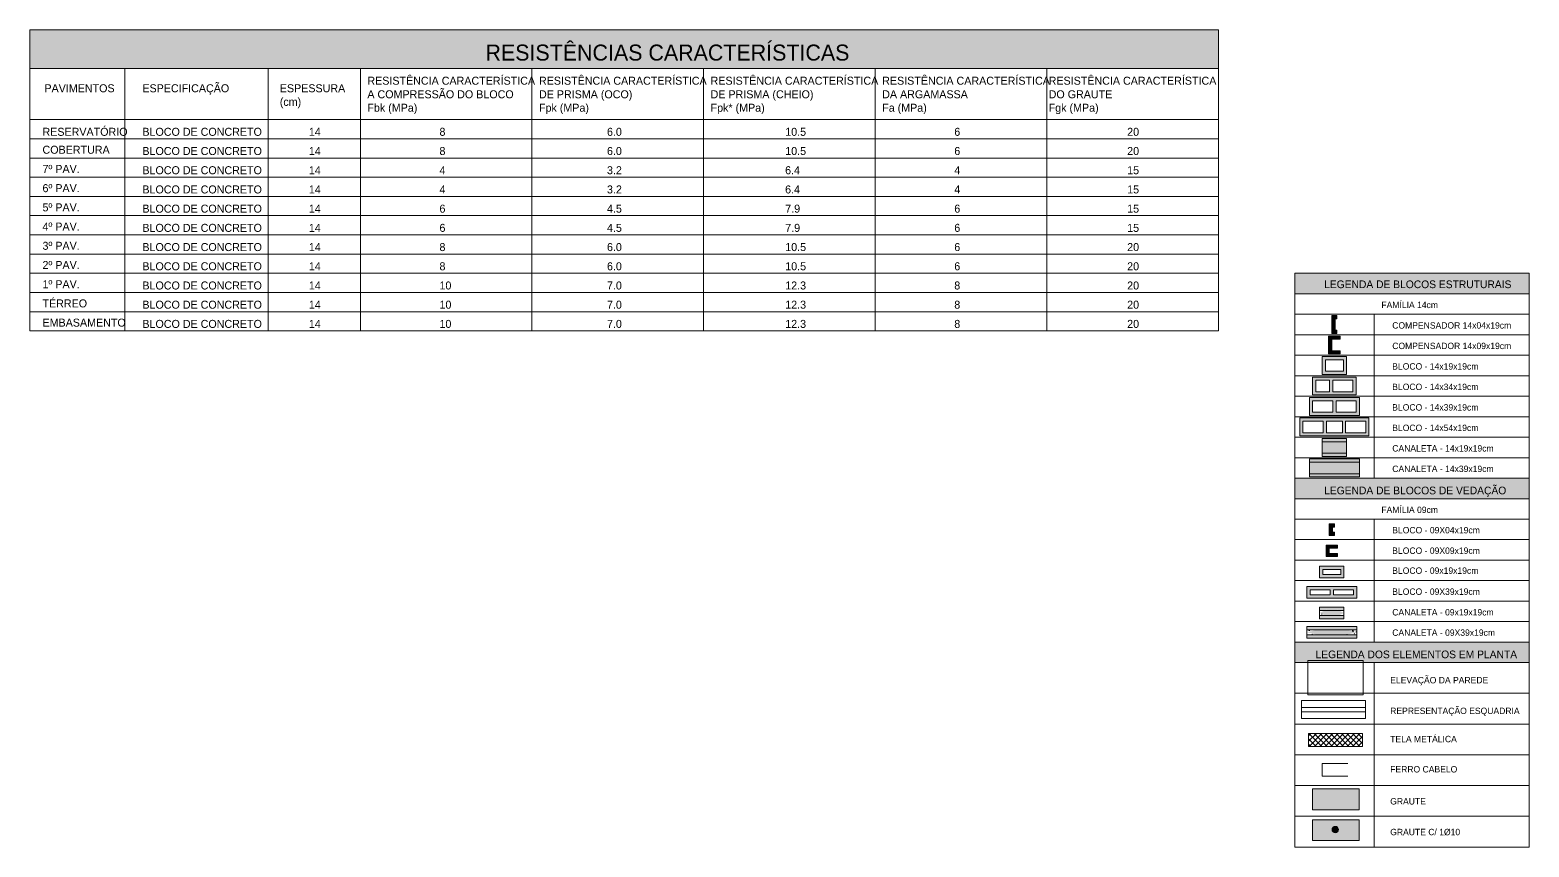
# Model space of a CAD drawing. Header units: centimetres. Extents: x 170 to 14001, y -2277 to 8860.
# Drawn here: x 4726 to 5896, y -368 to 270 of the extents above; entities that cross this region are included whole.
import ezdxf

# ---------------------------------------------------------------- set-up
doc = ezdxf.new("R2010")
doc.units = ezdxf.units.CM
doc.linetypes.add('Pontilhada', pattern=[0.6, 0, -0.6])
doc.linetypes.add('Tracejada', pattern=[0.635, 0.3175, -0.3175])
for name, color, linetype, lineweight, true_color in [('A-DETL-1', 1, 'Continuous', 9, 0xff0000), ('A-DETL-GENF-2', 1, 'Continuous', 9, 0xff0000), ('A-DETL-GENF-3', 9, 'Continuous', 9, 0xc0c0c0), ('A-DETL-GENF-6', 254, 'Continuous', 9, 0xcdcdcd), ('A-DETL-GENF-7', 6, 'Continuous', 9, 0xff00ff), ('A-DETL-GENF-8', 250, 'Continuous', 9, 0x363636), ('A-DETL-GENF-9', 30, 'Continuous', 9, 0xff8000), ('S-BEAM-1', 136, 'Continuous', 9, 0x008080), ('S-BEAM-10', 51, 'Continuous', 9, 0xffff6a), ('S-BEAM-3', 9, 'Continuous', 9, 0xc0c0c0), ('S-BEAM-4', 98, 'Continuous', 9, 0x004000), ('S-BEAM-5', 6, 'Continuous', 9, 0xff00ff), ('S-BEAM-6', 7, 'Pontilhada', 9, 0xffffff), ('S-BEAM-7', 116, 'Continuous', 9, 0x008040), ('S-BEAM-8', 142, 'Continuous', 9, 0x0080c0), ('S-BEAM-9', 1, 'Continuous', 9, 0xff0000)]:
    doc.layers.add(name, color=color, linetype=linetype, lineweight=lineweight, true_color=true_color)
for name, color, linetype, lineweight in [('A-DETL-GENF', 7, 'Continuous', 9), ('A-DETL-THIN', 7, 'Continuous', 9), ('G-ANNO-REFR', 7, 'Tracejada', 9), ('G-ANNO-TEXT', 7, 'Continuous', 9), ('S-BEAM', 7, 'Continuous', 9), ('S-BEAM-2', 7, 'Continuous', 13)]:
    doc.layers.add(name, color=color, linetype=linetype, lineweight=lineweight)
doc.styles.add('Bahnschrift_2', font='', dxfattribs={"height": 12.5})
doc.styles.add('Bahnschrift_7', font='', dxfattribs={"height": 6.25})
doc.styles.add('Bahnschrift_8', font='', dxfattribs={"height": 5})
doc.styles.add('Bahnschrift_9', font='', dxfattribs={"height": 6})
doc.styles.get('Bahnschrift_2').set_extended_font_data('Bahnschrift')
doc.styles.get('Bahnschrift_7').set_extended_font_data('Bahnschrift')
doc.styles.get('Bahnschrift_8').set_extended_font_data('Bahnschrift')
doc.styles.get('Bahnschrift_9').set_extended_font_data('Bahnschrift')
picture_1 = doc.add_image_def('image1.jpg', size_in_pixel=(246, 153))
pattern_1 = [(50, (0, 0), (10.9309, -0.9559), [1.143, -12.573]), (355, (0, 0), (-2.115, 11.46295), [0.9144, -10.058]), (100.451, (0.911, -0.08), (8.81643, 10.50655), [0.9714, -10.685]), (46.184, (0, 3.048), (16.2653, -2.5226), [1.715, -18.86]), (96.636, (1.355, 2.838), (14.2439, 14.8455), [1.457, -16.028]), (351.184, (0, 3.048), (14.2445, 14.8452), [1.372, -15.088]), (21, (1.524, 2.286), (9.09697, -6.13545), [1.143, -12.573]), (326, (1.524, 2.286), (3.70754, 11.0511), [0.9144, -10.058]), (71.451, (2.282, 1.775), (12.8047, 4.91495), [0.9714, -10.685]), (37.5, (0, 0), (0.18502, 5.07294), [0.20117, -9.735, 0.20117, -10.01, -10.096]), (37.5, (0, 0), (0.18502, 5.07294), [-20.147, 0.20117, -9.895]), (7.5, (0, 0), (4.00875, 6.01067), [0.20117, -5.621, 0.20117, -9.507, -3.848]), (7.5, (0, 0), (4.00875, 6.01067), [-15.53, 0.20117, -3.647]), (327.5, (-3.399, 0), (8.135256, -0.34393), [0.20117, -3.609, 0.20117, -11.686, -15.773]), (327.5, (-3.399, 0), (8.135256, -0.34393), [-15.697, 0.20117, -15.572]), (317.5, (-4.923, 0), (8.88753, 1.52544), [0.20117, -4.752, 0.20117, -7.693, -11.201]), (317.5, (-4.923, 0), (8.88753, 1.52544), [-12.847, 0.20117, -11])]

# ---------------------------------------------------------------- blocks, each defined once
blk = doc.blocks.new('Family - ___-3152218-LEGENDA')
at = {"layer": 'S-BEAM-1'}
blk.add_hatch(color=256, dxfattribs=at).paths.add_polyline_path([(44.8, 17.2), (44.8, 19.7), (38.3, 19.7), (38.3, 28.7), (44.8, 28.7), (44.8, 31.2), (35.8, 31.2), (35.8, 17.2), (41.6, 17.2)])
at = {"layer": 'A-DETL-GENF'}
for p, q in [((35.8, 31.2), (35.8, 24.2)), ((40.3, 31.2), (35.8, 31.2)), ((35.8, 24.2), (35.8, 17.2)), ((38.3, 19.7), (38.3, 28.7)), ((38.3, 28.7), (44.8, 28.7)), ((44.8, 31.2), (40.3, 31.2)), ((44.8, 28.7), (44.8, 31.2)), ((35.8, 17.2), (40.3, 17.2)), ((44.8, 19.7), (38.3, 19.7)), ((40.3, 17.2), (44.8, 17.2)), ((44.8, 17.2), (44.8, 19.7))]:
    blk.add_line(p, q, dxfattribs=at)
at = {"layer": 'S-BEAM-2'}
for p, q in [((44.8, 31.2), (35.8, 31.2)), ((35.8, 18.4), (35.8, 29.9)), ((44.8, 31.2), (44.8, 28.7)), ((35.8, 17.2), (44.8, 17.2)), ((44.8, 17.2), (44.8, 19.7))]:
    blk.add_line(p, q, dxfattribs=at)
at = {"layer": 'S-BEAM-3'}
for p, q in [((38.3, 28.7), (44.8, 28.7)), ((38.3, 19.7), (38.3, 28.7)), ((44.8, 19.7), (38.3, 19.7))]:
    blk.add_line(p, q, dxfattribs=at)
blk = doc.blocks.new('Family - ___-3152220-LEGENDA')
at = {"layer": 'S-BEAM-3'}
h = blk.add_hatch(color=256, dxfattribs=at)
h.paths.add_polyline_path([(59.8, -30.8), (59.8, -16.8), (20.8, -16.8), (20.8, -30.8), (55, -30.8)])
h.paths.add_polyline_path([(39.1, -28.3), (23.3, -28.3), (23.3, -19.3), (39.1, -19.3), (39.1, -26.6)])
h.paths.add_polyline_path([(57.3, -28.3), (41.6, -28.3), (41.6, -19.3), (57.3, -19.3), (57.3, -26.6)])
at = {"layer": 'A-DETL-GENF'}
for p, q in [((59.8, -16.8), (20.8, -16.8)), ((20.8, -16.8), (20.8, -23.8)), ((23.3, -28.3), (23.3, -19.3)), ((23.3, -19.3), (39.1, -19.3)), ((39.1, -19.3), (39.1, -28.3)), ((41.6, -28.3), (41.6, -19.3)), ((41.6, -19.3), (57.3, -19.3)), ((57.3, -19.3), (57.3, -28.3)), ((59.8, -23.8), (59.8, -16.8)), ((20.8, -23.8), (20.8, -30.8)), ((20.8, -30.8), (59.8, -30.8)), ((39.1, -28.3), (23.3, -28.3)), ((57.3, -28.3), (41.6, -28.3)), ((59.8, -30.8), (59.8, -23.8))]:
    blk.add_line(p, q, dxfattribs=at)
at = {"layer": 'S-BEAM-2'}
for p, q in [((20.8, -16.8), (20.8, -30.8)), ((59.8, -16.8), (20.8, -16.8)), ((20.8, -29.6), (20.8, -18.1)), ((59.8, -30.8), (59.8, -16.8)), ((59.8, -18.1), (59.8, -29.6)), ((20.8, -30.8), (59.8, -30.8))]:
    blk.add_line(p, q, dxfattribs=at)
at = {"layer": 'S-BEAM-3'}
for p, q in [((23.3, -19.3), (39.1, -19.3)), ((23.3, -28.3), (23.3, -19.3)), ((39.1, -19.3), (39.1, -28.3)), ((41.6, -19.3), (57.3, -19.3)), ((41.6, -28.3), (41.6, -19.3)), ((57.3, -19.3), (57.3, -28.3)), ((39.1, -28.3), (23.3, -28.3)), ((57.3, -28.3), (41.6, -28.3))]:
    blk.add_line(p, q, dxfattribs=at)
blk = doc.blocks.new('Family - ___-3152328-LEGENDA')
at = {"layer": 'S-BEAM-4'}
h = blk.add_hatch(color=256, dxfattribs=at)
h.paths.add_polyline_path([(55, -46.8), (67.3, -46.8), (67.3, -32.8), (13.3, -32.8), (13.3, -46.8), (49.8, -46.8)])
h.paths.add_polyline_path([(64.8, -44.3), (49.1, -44.3), (49.1, -35.3), (64.8, -35.3)])
h.paths.add_polyline_path([(40.3, -44.3), (34.1, -44.3), (34.1, -35.3), (46.6, -35.3), (46.6, -44.3)])
h.paths.add_polyline_path([(30.8, -44.3), (15.8, -44.3), (15.8, -35.3), (31.6, -35.3), (31.6, -44.3)])
at = {"layer": 'A-DETL-GENF'}
for p, q in [((13.3, -32.8), (13.3, -39.8)), ((40.3, -32.8), (13.3, -32.8)), ((67.3, -32.8), (40.3, -32.8)), ((67.3, -39.8), (67.3, -32.8)), ((13.3, -39.8), (13.3, -46.8)), ((13.3, -46.8), (40.3, -46.8)), ((15.8, -44.3), (15.8, -35.3)), ((15.8, -35.3), (31.6, -35.3)), ((31.6, -44.3), (15.8, -44.3)), ((31.6, -35.3), (31.6, -44.3)), ((34.1, -35.3), (46.6, -35.3)), ((34.1, -44.3), (34.1, -35.3)), ((46.6, -44.3), (34.1, -44.3)), ((40.3, -46.8), (67.3, -46.8)), ((46.6, -35.3), (46.6, -44.3)), ((49.1, -44.3), (49.1, -35.3)), ((49.1, -35.3), (64.8, -35.3)), ((64.8, -44.3), (49.1, -44.3)), ((64.8, -35.3), (64.8, -44.3)), ((67.3, -46.8), (67.3, -39.8))]:
    blk.add_line(p, q, dxfattribs=at)
at = {"layer": 'S-BEAM-2'}
for p, q in [((13.3, -32.8), (13.3, -46.8)), ((67.3, -32.8), (13.3, -32.8)), ((13.3, -45.6), (13.3, -34.1)), ((67.3, -46.8), (67.3, -32.8)), ((67.3, -34.1), (67.3, -45.6)), ((13.3, -46.8), (67.3, -46.8))]:
    blk.add_line(p, q, dxfattribs=at)
at = {"layer": 'S-BEAM-3'}
for p, q in [((15.8, -35.3), (31.6, -35.3)), ((15.8, -44.3), (15.8, -35.3)), ((31.6, -44.3), (15.8, -44.3)), ((31.6, -35.3), (31.6, -44.3)), ((34.1, -35.3), (46.6, -35.3)), ((34.1, -44.3), (34.1, -35.3)), ((46.6, -44.3), (34.1, -44.3)), ((46.6, -35.3), (46.6, -44.3)), ((49.1, -35.3), (64.8, -35.3)), ((49.1, -44.3), (49.1, -35.3)), ((64.8, -44.3), (49.1, -44.3)), ((64.8, -35.3), (64.8, -44.3))]:
    blk.add_line(p, q, dxfattribs=at)
blk = doc.blocks.new('Family - ___-3152348-LEGENDA')
at = {"layer": 'A-DETL-GENF-7'}
h = blk.add_hatch(color=256, dxfattribs=at)
h.paths.add_polyline_path([(28.8, -183), (33, -183), (38.3, -180.5), (28.8, -180.5)])
h.paths.add_polyline_path([(47.8, -183), (47.8, -180.5), (38.3, -180.5), (43.6, -183)])
blk.add_hatch(color=256, dxfattribs=at).paths.add_polyline_path([(38.3, -189.5), (47.8, -185), (38.3, -180.5), (28.8, -185)])
at = {"layer": 'A-DETL-GENF-8'}
h = blk.add_hatch(dxfattribs=at)
h.set_pattern_fill('FP_2', color=256, style=0, pattern_type=2)
h.set_pattern_definition(pattern_1)
h.paths.add_polyline_path([(43.6, -187), (47.8, -187), (47.8, -185)])
h.paths.add_polyline_path([(28.8, -185), (33, -183), (28.8, -183)])
h.paths.add_polyline_path([(33, -187), (28.8, -185), (28.8, -187)])
h.paths.add_polyline_path([(47.8, -185), (47.8, -183), (43.6, -183)])
at = {"layer": 'S-BEAM-5'}
h = blk.add_hatch(color=256, dxfattribs=at)
h.paths.add_polyline_path([(38.3, -189.5), (33, -187), (28.8, -187), (28.8, -189.5)])
h.paths.add_polyline_path([(47.8, -189.5), (47.8, -187), (43.6, -187), (38.3, -189.5)])
at = {"layer": 'A-DETL-GENF'}
for p, q in [((47.8, -180.5), (28.8, -180.5)), ((28.8, -180.5), (28.8, -183)), ((28.8, -180.5), (28.8, -185)), ((38.3, -180.5), (28.8, -180.5)), ((28.8, -183), (47.8, -183)), ((28.8, -185), (28.8, -189.5)), ((47.8, -187), (28.8, -187)), ((28.8, -187), (28.8, -189.5)), ((47.8, -180.5), (38.3, -180.5)), ((47.8, -183), (47.8, -180.5)), ((47.8, -185), (47.8, -180.5)), ((47.8, -189.5), (47.8, -185)), ((47.8, -189.5), (47.8, -187)), ((28.8, -189.5), (47.8, -189.5)), ((28.8, -189.5), (38.3, -189.5)), ((38.3, -189.5), (47.8, -189.5))]:
    blk.add_line(p, q, dxfattribs=at)
at = {"layer": 'S-BEAM-2'}
for p, q in [((28.8, -183), (47.8, -183)), ((28.8, -183), (28.8, -187)), ((28.8, -187), (47.8, -187)), ((47.8, -187), (47.8, -183))]:
    blk.add_line(p, q, dxfattribs=at)
at = {"layer": 'S-BEAM-6'}
for p, q in [((47.8, -183), (28.8, -183)), ((28.8, -183), (28.8, -187)), ((28.8, -187), (47.8, -187)), ((47.8, -187), (47.8, -183))]:
    blk.add_line(p, q, dxfattribs=at)
blk = doc.blocks.new('Family - ___-3152353-LEGENDA')
at = {"layer": 'A-DETL-GENF-7'}
h = blk.add_hatch(color=256, dxfattribs=at)
h.paths.add_polyline_path([(38.3, -195.6), (18.8, -195.6), (18.8, -198.1), (27.5, -198.1)])
h.paths.add_polyline_path([(49.1, -198.1), (57.8, -198.1), (57.8, -195.6), (38.3, -195.6)])
blk.add_hatch(color=256, dxfattribs=at).paths.add_polyline_path([(38.3, -204.6), (57.8, -200.1), (38.3, -195.6), (18.8, -200.1)])
at = {"layer": 'A-DETL-GENF-8'}
h = blk.add_hatch(dxfattribs=at)
h.set_pattern_fill('FP_2', color=256, style=0, pattern_type=2)
h.set_pattern_definition(pattern_1)
h.paths.add_polyline_path([(57.8, -202.1), (57.8, -200.1), (49.1, -202.1)])
h.paths.add_polyline_path([(18.8, -200.1), (27.5, -198.1), (18.8, -198.1)])
h.paths.add_polyline_path([(27.5, -202.1), (18.8, -200.1), (18.8, -202.1)])
h.paths.add_polyline_path([(57.8, -200.1), (57.8, -198.1), (49.1, -198.1)])
at = {"layer": 'S-BEAM-5'}
h = blk.add_hatch(color=256, dxfattribs=at)
h.paths.add_polyline_path([(18.8, -204.6), (38.3, -204.6), (27.5, -202.1), (18.8, -202.1)])
h.paths.add_polyline_path([(38.3, -204.6), (57.8, -204.6), (57.8, -202.1), (49.1, -202.1)])
at = {"layer": 'A-DETL-GENF'}
for p, q in [((57.8, -195.6), (18.8, -195.6)), ((18.8, -195.6), (18.8, -198.1)), ((18.8, -195.6), (18.8, -200.1)), ((38.3, -195.6), (18.8, -195.6)), ((18.8, -198.1), (57.8, -198.1)), ((57.8, -195.6), (38.3, -195.6)), ((57.8, -198.1), (57.8, -195.6)), ((57.8, -200.1), (57.8, -195.6)), ((18.8, -200.1), (18.8, -204.6)), ((57.8, -202.1), (18.8, -202.1)), ((18.8, -202.1), (18.8, -204.6)), ((18.8, -204.6), (57.8, -204.6)), ((18.8, -204.6), (38.3, -204.6)), ((38.3, -204.6), (57.8, -204.6)), ((57.8, -204.6), (57.8, -200.1)), ((57.8, -204.6), (57.8, -202.1))]:
    blk.add_line(p, q, dxfattribs=at)
at = {"layer": 'S-BEAM-2'}
for p, q in [((18.8, -198.1), (57.8, -198.1)), ((18.8, -198.1), (18.8, -202.1)), ((57.8, -202.1), (57.8, -198.1)), ((18.8, -202.1), (57.8, -202.1))]:
    blk.add_line(p, q, dxfattribs=at)
at = {"layer": 'S-BEAM-6'}
for p, q in [((57.8, -198.1), (18.8, -198.1)), ((18.8, -198.1), (18.8, -202.1)), ((57.8, -202.1), (57.8, -198.1)), ((18.8, -202.1), (57.8, -202.1))]:
    blk.add_line(p, q, dxfattribs=at)
blk = doc.blocks.new('Family - ___-3152369-LEGENDA')
at = {"layer": 'S-BEAM-7'}
blk.add_hatch(color=256, dxfattribs=at).paths.add_polyline_path([(42.3, 33.2), (42.3, 35.7), (40.8, 35.7), (40.8, 44.7), (42.3, 44.7), (42.3, 47.2), (38.3, 47.2), (38.3, 33.2), (41.9, 33.2)])
at = {"layer": 'A-DETL-GENF'}
for p, q in [((42.3, 47.2), (38.3, 47.2)), ((38.3, 47.2), (38.3, 40.2)), ((42.3, 44.7), (42.3, 47.2)), ((38.3, 40.2), (38.3, 33.2)), ((40.8, 44.7), (42.3, 44.7)), ((40.8, 35.7), (40.8, 44.7)), ((42.3, 35.7), (40.8, 35.7)), ((42.3, 33.2), (42.3, 35.7)), ((38.3, 33.2), (42.3, 33.2))]:
    blk.add_line(p, q, dxfattribs=at)
at = {"layer": 'S-BEAM-2'}
for p, q in [((42.3, 47.2), (38.3, 47.2)), ((38.3, 33.2), (38.3, 47.2)), ((42.3, 47.2), (42.3, 44.7)), ((42.3, 33.2), (42.3, 35.7)), ((38.3, 33.2), (42.3, 33.2))]:
    blk.add_line(p, q, dxfattribs=at)
at = {"layer": 'S-BEAM-3'}
for p, q in [((40.8, 35.7), (40.8, 44.7)), ((40.8, 44.7), (42.3, 44.7)), ((42.3, 35.7), (40.8, 35.7))]:
    blk.add_line(p, q, dxfattribs=at)
blk = doc.blocks.new('Family - ___-3152371-LEGENDA')
at = {"layer": 'S-BEAM-8'}
h = blk.add_hatch(color=256, dxfattribs=at)
h.paths.add_polyline_path([(40.3, -14.8), (57.3, -14.8), (57.3, -0.8), (23.3, -0.8), (23.3, -14.8), (39.1, -14.8)])
h.paths.add_polyline_path([(41.6, -12.3), (39.1, -12.3), (39.1, -3.3), (54.8, -3.3), (54.8, -12.3)])
h.paths.add_polyline_path([(36.6, -12.3), (25.8, -12.3), (25.8, -3.3), (36.6, -3.3), (36.6, -7.3)])
at = {"layer": 'A-DETL-GENF'}
for p, q in [((23.3, -0.8), (23.3, -7.8)), ((40.3, -0.8), (23.3, -0.8)), ((23.3, -7.8), (23.3, -14.8)), ((25.8, -12.3), (25.8, -3.3)), ((25.8, -3.3), (36.6, -3.3)), ((36.6, -3.3), (36.6, -12.3)), ((39.1, -3.3), (54.8, -3.3)), ((39.1, -12.3), (39.1, -3.3)), ((57.3, -0.8), (40.3, -0.8)), ((54.8, -3.3), (54.8, -12.3)), ((57.3, -7.8), (57.3, -0.8)), ((57.3, -14.8), (57.3, -7.8)), ((23.3, -14.8), (40.3, -14.8)), ((36.6, -12.3), (25.8, -12.3)), ((54.8, -12.3), (39.1, -12.3)), ((40.3, -14.8), (57.3, -14.8))]:
    blk.add_line(p, q, dxfattribs=at)
at = {"layer": 'S-BEAM-2'}
for p, q in [((23.3, -0.8), (23.3, -14.8)), ((57.3, -0.8), (23.3, -0.8)), ((23.3, -13.6), (23.3, -2.1)), ((57.3, -14.8), (57.3, -0.8)), ((57.3, -2.1), (57.3, -13.6)), ((23.3, -14.8), (57.3, -14.8))]:
    blk.add_line(p, q, dxfattribs=at)
at = {"layer": 'S-BEAM-3'}
for p, q in [((25.8, -3.3), (36.6, -3.3)), ((25.8, -12.3), (25.8, -3.3)), ((36.6, -3.3), (36.6, -12.3)), ((39.1, -3.3), (54.8, -3.3)), ((39.1, -12.3), (39.1, -3.3)), ((54.8, -3.3), (54.8, -12.3)), ((36.6, -12.3), (25.8, -12.3)), ((54.8, -12.3), (39.1, -12.3))]:
    blk.add_line(p, q, dxfattribs=at)
blk = doc.blocks.new('Family - ___-3152373-LEGENDA')
at = {"layer": 'S-BEAM-9'}
h = blk.add_hatch(color=256, dxfattribs=at)
h.paths.add_polyline_path([(40.3, 1.2), (49.8, 1.2), (49.8, 15.2), (30.8, 15.2), (30.8, 1.2), (39.1, 1.2)])
h.paths.add_polyline_path([(39.1, 3.7), (33.3, 3.7), (33.3, 12.7), (47.3, 12.7), (47.3, 3.7), (40.3, 3.7)])
at = {"layer": 'A-DETL-GENF'}
for p, q in [((30.8, 15.2), (30.8, 8.2)), ((40.3, 15.2), (30.8, 15.2)), ((33.3, 3.7), (33.3, 12.7)), ((33.3, 12.7), (47.3, 12.7)), ((49.8, 15.2), (40.3, 15.2)), ((47.3, 12.7), (47.3, 3.7)), ((49.8, 8.2), (49.8, 15.2)), ((30.8, 8.2), (30.8, 1.2)), ((30.8, 1.2), (40.3, 1.2)), ((47.3, 3.7), (33.3, 3.7)), ((40.3, 1.2), (49.8, 1.2)), ((49.8, 1.2), (49.8, 8.2))]:
    blk.add_line(p, q, dxfattribs=at)
at = {"layer": 'S-BEAM-2'}
for p, q in [((49.8, 15.2), (30.8, 15.2)), ((30.8, 2.4), (30.8, 13.9)), ((49.8, 13.9), (49.8, 2.4)), ((30.8, 1.2), (49.8, 1.2))]:
    blk.add_line(p, q, dxfattribs=at)
at = {"layer": 'S-BEAM-3'}
for p, q in [((33.3, 12.7), (47.3, 12.7)), ((33.3, 3.7), (33.3, 12.7)), ((47.3, 12.7), (47.3, 3.7)), ((47.3, 3.7), (33.3, 3.7))]:
    blk.add_line(p, q, dxfattribs=at)
blk = doc.blocks.new('Family - ___-3152375-LEGENDA')
at = {"layer": 'S-BEAM-10'}
blk.add_hatch(color=256, dxfattribs=at).paths.add_polyline_path([(34.7, -62.8), (49.8, -62.8), (49.8, -48.8), (30.8, -48.8), (30.8, -62.8)])
at = {"layer": 'A-DETL-GENF'}
for p, q in [((49.8, -48.8), (30.8, -48.8)), ((30.8, -48.8), (30.8, -51.3)), ((30.8, -48.8), (30.8, -55.8)), ((40.3, -48.8), (30.8, -48.8)), ((30.8, -51.3), (49.8, -51.3)), ((30.8, -55.8), (30.8, -62.8)), ((49.8, -48.8), (40.3, -48.8)), ((49.8, -51.3), (49.8, -48.8)), ((49.8, -56.7), (49.8, -48.8)), ((49.8, -62.8), (49.8, -56.7)), ((49.8, -60.3), (30.8, -60.3)), ((30.8, -60.3), (30.8, -62.8)), ((30.8, -62.8), (49.8, -62.8)), ((30.8, -62.8), (40.3, -62.8)), ((40.3, -62.8), (49.8, -62.8)), ((49.8, -62.8), (49.8, -60.3))]:
    blk.add_line(p, q, dxfattribs=at)
at = {"layer": 'S-BEAM-2'}
for p, q in [((30.8, -48.8), (49.8, -48.8)), ((30.8, -48.8), (30.8, -62.8)), ((49.8, -62.8), (49.8, -48.8)), ((30.8, -62.8), (49.8, -62.8))]:
    blk.add_line(p, q, dxfattribs=at)
blk = doc.blocks.new('Family - ___-3152379-LEGENDA')
at = {"layer": 'A-DETL-GENF-9'}
blk.add_hatch(color=256, dxfattribs=at).paths.add_polyline_path([(40.3, -78.8), (59.8, -78.8), (59.8, -64.8), (20.8, -64.8), (20.8, -78.8)])
at = {"layer": 'A-DETL-GENF'}
for p, q in [((59.8, -64.8), (20.8, -64.8)), ((20.8, -64.8), (20.8, -67.3)), ((20.8, -64.8), (20.8, -71.8)), ((40.3, -64.8), (20.8, -64.8)), ((20.8, -67.3), (59.8, -67.3)), ((59.8, -64.8), (40.3, -64.8)), ((59.8, -67.3), (59.8, -64.8)), ((59.8, -71.8), (59.8, -64.8)), ((20.8, -71.8), (20.8, -78.8)), ((59.8, -76.3), (20.8, -76.3)), ((20.8, -76.3), (20.8, -78.8)), ((20.8, -78.8), (59.8, -78.8)), ((20.8, -78.8), (40.3, -78.8)), ((40.3, -78.8), (59.8, -78.8)), ((59.8, -78.8), (59.8, -71.8)), ((59.8, -78.8), (59.8, -76.3))]:
    blk.add_line(p, q, dxfattribs=at)
at = {"layer": 'S-BEAM-2'}
for p, q in [((20.8, -64.8), (59.8, -64.8)), ((20.8, -64.8), (20.8, -78.8)), ((59.8, -78.8), (59.8, -64.8)), ((20.8, -78.8), (59.8, -78.8))]:
    blk.add_line(p, q, dxfattribs=at)
blk = doc.blocks.new('Family - ___-3152381-LEGENDA')
at = {"layer": 'S-BEAM-5'}
h = blk.add_hatch(color=256, dxfattribs=at)
h.paths.add_polyline_path([(18.8, -173.5), (57.8, -173.5), (57.8, -164.5), (18.8, -164.5), (18.8, -171)])
h.paths.add_polyline_path([(39.6, -171), (39.6, -167), (55.3, -167), (55.3, -171)])
h.paths.add_polyline_path([(21.3, -171), (21.3, -167), (37.1, -167), (37.1, -171)])
at = {"layer": 'A-DETL-GENF'}
for p, q in [((57.8, -164.5), (18.8, -164.5)), ((18.8, -164.5), (18.8, -173.5)), ((18.8, -173.5), (57.8, -173.5)), ((21.3, -171), (21.3, -167)), ((21.3, -167), (37.1, -167)), ((37.1, -171), (21.3, -171)), ((37.1, -167), (37.1, -171)), ((39.6, -171), (39.6, -167)), ((39.6, -167), (55.3, -167)), ((55.3, -171), (39.6, -171)), ((55.3, -167), (55.3, -171)), ((57.8, -173.5), (57.8, -164.5))]:
    blk.add_line(p, q, dxfattribs=at)
at = {"layer": 'S-BEAM-2'}
for p, q in [((57.8, -164.5), (18.8, -164.5)), ((18.8, -164.5), (18.8, -173.5)), ((18.8, -173.5), (18.8, -165.7)), ((18.8, -173.5), (57.8, -173.5)), ((57.8, -173.5), (57.8, -164.5)), ((57.8, -165.7), (57.8, -173.5))]:
    blk.add_line(p, q, dxfattribs=at)
at = {"layer": 'S-BEAM-3'}
for p, q in [((21.3, -167), (37.1, -167)), ((21.3, -171), (21.3, -167)), ((37.1, -171), (21.3, -171)), ((37.1, -167), (37.1, -171)), ((39.6, -167), (55.3, -167)), ((39.6, -171), (39.6, -167)), ((55.3, -171), (39.6, -171)), ((55.3, -167), (55.3, -171))]:
    blk.add_line(p, q, dxfattribs=at)
blk = doc.blocks.new('Family - ___-3152383-LEGENDA')
at = {"layer": 'S-BEAM-5'}
h = blk.add_hatch(color=256, dxfattribs=at)
h.paths.add_polyline_path([(47.8, -157.5), (47.8, -148.5), (28.8, -148.5), (28.8, -157.5), (40.3, -157.5)])
h.paths.add_polyline_path([(40.3, -155), (31.3, -155), (31.3, -151), (45.3, -151), (45.3, -155)])
at = {"layer": 'A-DETL-GENF'}
for p, q in [((47.8, -148.5), (28.8, -148.5)), ((28.8, -148.5), (28.8, -157.5)), ((31.3, -155), (31.3, -151)), ((31.3, -151), (45.3, -151)), ((45.3, -151), (45.3, -155)), ((47.8, -157.5), (47.8, -148.5)), ((28.8, -157.5), (47.8, -157.5)), ((45.3, -155), (31.3, -155))]:
    blk.add_line(p, q, dxfattribs=at)
at = {"layer": 'S-BEAM-2'}
for p, q in [((47.8, -157.5), (47.8, -148.5)), ((47.8, -149.7), (47.8, -157.5))]:
    blk.add_line(p, q, dxfattribs=at)
at = {"layer": 'S-BEAM-3'}
for p, q in [((31.3, -151), (45.3, -151)), ((31.3, -155), (31.3, -151)), ((45.3, -151), (45.3, -155)), ((45.3, -155), (31.3, -155))]:
    blk.add_line(p, q, dxfattribs=at)
blk = doc.blocks.new('Family - ___-3152395-LEGENDA')
at = {"layer": 'S-BEAM-5'}
blk.add_hatch(color=256, dxfattribs=at).paths.add_polyline_path([(40.3, -124.5), (40.3, -122), (38.8, -122), (38.8, -118), (40.3, -118), (40.3, -115.5), (36.3, -115.5), (36.3, -124.5), (39.6, -124.5)])
at = {"layer": 'A-DETL-GENF'}
for p, q in [((40.3, -115.5), (36.3, -115.5)), ((36.3, -115.5), (36.3, -124.5)), ((40.3, -118), (40.3, -115.5)), ((36.3, -124.5), (40.3, -124.5)), ((38.8, -122), (38.8, -118)), ((38.8, -118), (40.3, -118)), ((40.3, -122), (38.8, -122)), ((40.3, -124.5), (40.3, -122))]:
    blk.add_line(p, q, dxfattribs=at)
at = {"layer": 'S-BEAM-2'}
for p, q in [((40.3, -115.5), (36.3, -115.5)), ((36.3, -124.5), (36.3, -115.5)), ((36.3, -124.5), (40.3, -124.5))]:
    blk.add_line(p, q, dxfattribs=at)
at = {"layer": 'S-BEAM-3'}
for p, q in [((38.8, -115.5), (40.3, -115.5)), ((40.3, -124.5), (38.8, -124.5))]:
    blk.add_line(p, q, dxfattribs=at)
blk = doc.blocks.new('Family - ___-3152399-LEGENDA')
at = {"layer": 'S-BEAM-5'}
blk.add_hatch(color=256, dxfattribs=at).paths.add_polyline_path([(42.8, -141), (42.8, -138.5), (36.3, -138.5), (36.3, -134.5), (42.8, -134.5), (42.8, -132), (33.8, -132), (33.8, -141), (40.3, -141)])
at = {"layer": 'A-DETL-GENF'}
for p, q in [((42.8, -132), (33.8, -132)), ((33.8, -132), (33.8, -141)), ((36.3, -138.5), (36.3, -134.5)), ((36.3, -134.5), (42.8, -134.5)), ((42.8, -138.5), (36.3, -138.5)), ((42.8, -134.5), (42.8, -132)), ((42.8, -141), (42.8, -138.5)), ((33.8, -141), (42.8, -141))]:
    blk.add_line(p, q, dxfattribs=at)
at = {"layer": 'S-BEAM-2'}
for p, q in [((37.8, -132), (33.8, -132)), ((33.8, -141), (33.8, -132)), ((33.8, -141), (37.8, -141))]:
    blk.add_line(p, q, dxfattribs=at)
at = {"layer": 'S-BEAM-3'}
for p, q in [((36.3, -132), (37.8, -132)), ((37.8, -141), (36.3, -141))]:
    blk.add_line(p, q, dxfattribs=at)

msp = doc.modelspace()

# ---------------------------------------------------------------- hatches: boundary and pattern name
at = {"layer": 'A-DETL-GENF-2'}
h = msp.add_hatch(dxfattribs=at)
h.set_pattern_fill('FP_3', color=256, style=0, pattern_type=2)
h.set_pattern_definition([(45, (5703.7814, 0), (-2.12132, 2.12132), []), (135, (5703.7814, 0), (-2.12132, -2.12132), [])])
h.paths.add_polyline_path([(5766, -289.2), (5766, -279.2), (5724, -279.2), (5724, -289.2)])
msp.add_hatch(color=256, dxfattribs=at).paths.add_polyline_path([(5744.8, -356.7), (5745.5, -356.6), (5746.1, -356.3), (5746.6, -355.9), (5747, -355.4), (5747.2, -354.8), (5747.3, -354.2), (5747.2, -353.5), (5747, -352.9), (5746.6, -352.4), (5746.1, -352), (5745.5, -351.8), (5744.8, -351.7), (5744.2, -351.8), (5743.6, -352), (5743, -352.4), (5742.7, -352.9), (5742.4, -353.5), (5742.3, -354.2), (5742.4, -354.8), (5742.7, -355.4), (5743, -355.9), (5743.6, -356.3), (5744.2, -356.6)])
at = {"layer": 'A-DETL-GENF-3'}
for points in [[(5653.5, 240.2), (5653.5, 270.2), (4725.5, 270.2), (4725.5, 240.2)], [(5804.6, 64.2), (5896.1, 64.2), (5896.1, 80.2), (5713.1, 80.2), (5713.1, 64.2), (5748.6, 64.2)], [(5713.1, -95.8), (5896.1, -95.8), (5896.1, -79.8), (5713.1, -79.8)], [(5804.6, -223.8), (5896.1, -223.8), (5896.1, -207.8), (5713.1, -207.8), (5713.1, -223.8), (5761.6, -223.8)]]:
    msp.add_hatch(color=256, dxfattribs=at).paths.add_polyline_path(points)
at = {"layer": 'A-DETL-GENF-6'}
msp.add_hatch(color=256, dxfattribs=at).paths.add_polyline_path([(5763.4, -338.8), (5763.4, -322.5), (5727.1, -322.5), (5727.1, -338.8)])
h = msp.add_hatch(color=256, dxfattribs=at)
h.paths.add_polyline_path([(5745.5, -362.8), (5763.4, -362.8), (5763.4, -346.5), (5727.1, -346.5), (5727.1, -362.8), (5744.2, -362.8)])
h.paths.add_polyline_path([(5744.8, -356.7), (5744.2, -356.6), (5743.6, -356.3), (5743, -355.9), (5742.7, -355.4), (5742.4, -354.8), (5742.3, -354.2), (5742.4, -353.5), (5742.7, -352.9), (5743, -352.4), (5743.6, -352), (5744.2, -351.8), (5744.8, -351.7), (5745.5, -351.8), (5746.1, -352), (5746.6, -352.4), (5747, -352.9), (5747.2, -353.5), (5747.3, -354.2), (5747.2, -354.8), (5747, -355.4), (5746.6, -355.9), (5746.1, -356.3), (5745.5, -356.6)])

# ---------------------------------------------------------------- linework, layer by layer
at = {"layer": 'A-DETL-1'}
for p, q in [((5718.5, -253.5), (5718.5, -267.5)), ((5718.5, -253.5), (5768.5, -253.5)), ((5768.5, -253.5), (5768.5, -267.5)), ((5768.5, -258.8), (5718.5, -258.8)), ((5768.5, -262.3), (5718.5, -262.3)), ((5718.5, -267.5), (5768.5, -267.5)), ((5766, -279.2), (5724, -279.2)), ((5724, -279.2), (5724, -289.2)), ((5766, -289.2), (5766, -279.2)), ((5724, -289.2), (5766, -289.2)), ((5754.5, -302.5), (5734.5, -302.5)), ((5734.5, -302.5), (5734.5, -312.5)), ((5734.5, -312.5), (5754.5, -312.5))]:
    msp.add_line(p, q, dxfattribs=at)
msp.add_circle((5744.8, -354.2), 2.5, dxfattribs=at)
at = {"layer": 'A-DETL-THIN'}
for p, q in [((5653.5, 270.2), (4725.5, 270.2)), ((4725.5, 270.2), (4725.5, 240.2)), ((4725.5, 35.2), (4725.5, 270.2)), ((4807.5, 270.2), (5653.5, 270.2)), ((5653.5, 240.2), (5653.5, 270.2)), ((5653.5, 35.2), (5653.5, 270.2)), ((4725.5, 240.2), (5653.5, 240.2)), ((4799.5, 240.2), (5653.5, 240.2)), ((4799.5, 35.2), (4799.5, 240.2)), ((4911.5, 35.2), (4911.5, 240.2)), ((4983.5, 35.2), (4983.5, 240.2)), ((5117.5, 35.2), (5117.5, 240.2)), ((5251.5, 35.2), (5251.5, 240.2)), ((5385.5, 35.2), (5385.5, 240.2)), ((5519.5, 35.2), (5519.5, 240.2)), ((4725.5, 200.2), (5653.5, 200.2)), ((4725.5, 185.2), (5653.5, 185.2)), ((4725.5, 170.2), (5653.5, 170.2)), ((4799.5, 170.2), (5653.5, 170.2)), ((4725.5, 155.2), (5653.5, 155.2)), ((4799.5, 155.2), (5653.5, 155.2)), ((4725.5, 140.2), (5653.5, 140.2)), ((4799.5, 140.2), (5653.5, 140.2)), ((4725.5, 125.2), (5653.5, 125.2)), ((4799.5, 125.2), (5653.5, 125.2)), ((4725.5, 110.2), (5653.5, 110.2)), ((4799.5, 110.2), (5653.5, 110.2)), ((4725.5, 95.2), (5653.5, 95.2)), ((4725.5, 80.2), (5653.5, 80.2)), ((5896.1, 80.2), (5713.1, 80.2)), ((5713.1, 80.2), (5713.1, 64.2)), ((5713.1, 80.2), (5896.1, 80.2)), ((5713.1, -271.8), (5713.1, 80.2)), ((5896.1, 64.2), (5896.1, 80.2)), ((5896.1, 80.2), (5896.1, -271.8)), ((4725.5, 65.2), (5653.5, 65.2)), ((5713.1, 64.2), (5896.1, 64.2)), ((5713.1, 64.2), (5896.1, 64.2)), ((4725.5, 50.2), (5653.5, 50.2)), ((5713.1, 48.2), (5896.1, 48.2)), ((5775.1, -79.8), (5775.1, 48.2)), ((4725.5, 35.2), (5653.5, 35.2)), ((5896.1, 32.2), (5713.1, 32.2)), ((5896.1, 16.2), (5713.1, 16.2)), ((5896.1, 0.2), (5713.1, 0.2)), ((5896.1, -15.8), (5713.1, -15.8)), ((5896.1, -31.8), (5713.1, -31.8)), ((5896.1, -47.8), (5713.1, -47.8)), ((5896.1, -63.8), (5713.1, -63.8)), ((5713.1, -63.8), (5896.1, -63.8)), ((5896.1, -79.8), (5713.1, -79.8)), ((5713.1, -79.8), (5713.1, -95.8)), ((5896.1, -79.8), (5713.1, -79.8)), ((5896.1, -79.8), (5713.1, -79.8)), ((5896.1, -95.8), (5896.1, -79.8)), ((5713.1, -95.8), (5896.1, -95.8)), ((5713.1, -95.8), (5896.1, -95.8)), ((5896.1, -111.8), (5713.1, -111.8)), ((5775.1, -207.8), (5775.1, -111.8)), ((5896.1, -127.8), (5713.1, -127.8)), ((5896.1, -143.8), (5713.1, -143.8)), ((5896.1, -143.8), (5713.1, -143.8)), ((5896.1, -159.8), (5713.1, -159.8)), ((5896.1, -175.8), (5713.1, -175.8)), ((5896.1, -191.8), (5713.1, -191.8)), ((5896.1, -207.8), (5713.1, -207.8)), ((5713.1, -207.8), (5713.1, -223.8)), ((5896.1, -207.8), (5713.1, -207.8)), ((5896.1, -207.8), (5713.1, -207.8)), ((5896.1, -223.8), (5896.1, -207.8)), ((5713.1, -223.8), (5896.1, -223.8)), ((5713.1, -223.8), (5896.1, -223.8)), ((5775.1, -271.8), (5775.1, -223.8)), ((5896.1, -247.8), (5713.1, -247.8)), ((5896.1, -271.8), (5713.1, -271.8)), ((5896.1, -271.8), (5713.1, -271.8)), ((5896.1, -271.8), (5713.1, -271.8)), ((5713.1, -271.8), (5713.1, -367.8)), ((5775.1, -271.8), (5775.1, -367.8)), ((5896.1, -271.8), (5896.1, -367.8)), ((5896.1, -295.8), (5713.1, -295.8)), ((5896.1, -295.8), (5713.1, -295.8)), ((5896.1, -295.8), (5713.1, -295.8)), ((5896.1, -319.8), (5713.1, -319.8)), ((5896.1, -319.8), (5713.1, -319.8)), ((5896.1, -319.8), (5713.1, -319.8)), ((5763.4, -322.5), (5727.1, -322.5)), ((5727.1, -322.5), (5727.1, -338.8)), ((5763.4, -338.8), (5763.4, -322.5)), ((5727.1, -338.8), (5763.4, -338.8)), ((5896.1, -343.8), (5713.1, -343.8)), ((5896.1, -343.8), (5713.1, -343.8)), ((5896.1, -343.8), (5713.1, -343.8)), ((5896.1, -343.8), (5713.1, -343.8)), ((5763.4, -346.5), (5727.1, -346.5)), ((5727.1, -346.5), (5727.1, -362.8)), ((5763.4, -362.8), (5763.4, -346.5)), ((5727.1, -362.8), (5763.4, -362.8)), ((5896.1, -367.8), (5713.1, -367.8)), ((5896.1, -367.8), (5713.1, -367.8)), ((5896.1, -367.8), (5713.1, -367.8)), ((5896.1, -367.8), (5713.1, -367.8)), ((5896.1, -367.8), (5713.1, -367.8))]:
    msp.add_line(p, q, dxfattribs=at)
for start, end in [(0, 180), (180, 0)]:
    msp.add_arc((5744.8, -354.2), 2.5, start, end, dxfattribs=at)

# ---------------------------------------------------------------- block references
at = {"layer": 'S-BEAM'}
for name in ['Family - ___-3152369-LEGENDA', 'Family - ___-3152218-LEGENDA', 'Family - ___-3152373-LEGENDA', 'Family - ___-3152371-LEGENDA', 'Family - ___-3152220-LEGENDA', 'Family - ___-3152328-LEGENDA', 'Family - ___-3152395-LEGENDA', 'Family - ___-3152399-LEGENDA', 'Family - ___-3152383-LEGENDA', 'Family - ___-3152381-LEGENDA']:
    msp.add_blockref(name, (5703.8, 0), dxfattribs=at)
at = {"layer": 'S-BEAM-3'}
for name in ['Family - ___-3152375-LEGENDA', 'Family - ___-3152379-LEGENDA', 'Family - ___-3152348-LEGENDA', 'Family - ___-3152353-LEGENDA']:
    msp.add_blockref(name, (5703.8, 0), dxfattribs=at)

# ---------------------------------------------------------------- texts
at = {"layer": 'G-ANNO-TEXT', "attachment_point": 1}
for s, insert, char_height, width, style in [('RESISTÊNCIAS CARACTERÍSTICAS', (5081.2, 258.8), 12.5, 330.295, 'Bahnschrift_2'), ('RESISTÊNCIA CARACTERÍSTICA ', (4989, 233.7), 6.25, 154.525, 'Bahnschrift_7'), ('RESISTÊNCIA CARACTERÍSTICA ', (5123, 233.7), 6.25, 154.525, 'Bahnschrift_7'), ('RESISTÊNCIA CARACTERÍSTICA ', (5257, 233.7), 6.25, 154.525, 'Bahnschrift_7'), ('RESISTÊNCIA CARACTERÍSTICA ', (5391, 233.7), 6.25, 154.525, 'Bahnschrift_7'), ('RESISTÊNCIA CARACTERÍSTICA ', (5521, 233.7), 6.25, 154.525, 'Bahnschrift_7'), ('PAVIMENTOS', (4736.8, 227.8), 6.25, 63.333, 'Bahnschrift_7'), ('ESPECIFICAÇÃO', (4813.3, 227.8), 6.25, 78.365, 'Bahnschrift_7'), ('ESPESSURA ', (4920.6, 227.8), 6.25, 62.932, 'Bahnschrift_7'), ('A COMPRESSÃO DO BLOCO', (4989, 223.1), 6.25, 130.675, 'Bahnschrift_7'), ('DE PRISMA (OCO)', (5123, 223.1), 6.25, 84.778, 'Bahnschrift_7'), ('DE PRISMA (CHEIO)', (5257, 223.1), 6.25, 94.599, 'Bahnschrift_7'), ('DA ARGAMASSA', (5391, 223.1), 6.25, 79.167, 'Bahnschrift_7'), ('DO GRAUTE', (5521, 223.1), 6.25, 55.918, 'Bahnschrift_7'), ('(cm)', (4920.6, 217.2), 6.25, 21.445, 'Bahnschrift_7'), ('Fbk (MPa)', (4989, 212.6), 6.25, 47.901, 'Bahnschrift_7'), ('Fpk (MPa)', (5123, 212.6), 6.25, 47.901, 'Bahnschrift_7'), ('Fpk* (MPa)', (5257, 212.6), 6.25, 52.511, 'Bahnschrift_7'), ('Fa (MPa)', (5391, 212.6), 6.25, 42.089, 'Bahnschrift_7'), ('Fgk (MPa)', (5521, 212.6), 6.25, 47.901, 'Bahnschrift_7'), ('RESERVATÓRIO', (4735.3, 193.8), 6.25, 75.359, 'Bahnschrift_7'), ('BLOCO DE CONCRETO', (4813.3, 193.8), 6.25, 105.021, 'Bahnschrift_7'), ('14 ', (4943.3, 193.8), 6.25, 12.426, 'Bahnschrift_7'), ('8 ', (5045.3, 193.8), 6.25, 8.819, 'Bahnschrift_7'), ('6.0', (5176.1, 193.8), 6.25, 13.629, 'Bahnschrift_7'), ('10.5', (5315.3, 193.8), 6.25, 17.637, 'Bahnschrift_7'), ('6', (5447.3, 193.8), 6.25, 5.411, 'Bahnschrift_7'), ('20 ', (5582.3, 193.8), 6.25, 14.03, 'Bahnschrift_7'), ('COBERTURA', (4735.3, 179.8), 6.25, 59.726, 'Bahnschrift_7'), ('BLOCO DE CONCRETO', (4813.3, 178.8), 6.25, 105.021, 'Bahnschrift_7'), ('14 ', (4943.3, 178.8), 6.25, 12.426, 'Bahnschrift_7'), ('8 ', (5045.3, 178.8), 6.25, 8.819, 'Bahnschrift_7'), ('6.0', (5176.1, 178.8), 6.25, 13.629, 'Bahnschrift_7'), ('10.5', (5315.3, 178.8), 6.25, 17.637, 'Bahnschrift_7'), ('6', (5447.3, 178.8), 6.25, 5.411, 'Bahnschrift_7'), ('20 ', (5582.3, 178.8), 6.25, 14.03, 'Bahnschrift_7'), ('7º PAV.', (4735.3, 164.8), 6.25, 33.871, 'Bahnschrift_7'), ('BLOCO DE CONCRETO', (4813.3, 163.8), 6.25, 105.021, 'Bahnschrift_7'), ('3.2', (5176.1, 163.8), 6.25, 13.428, 'Bahnschrift_7'), ('6.4', (5315.2, 163.8), 6.25, 13.829, 'Bahnschrift_7'), ('14 ', (4943.3, 163.8), 6.25, 12.426, 'Bahnschrift_7'), ('4 ', (5045.3, 163.8), 6.25, 8.819, 'Bahnschrift_7'), ('4', (5447.3, 163.8), 6.25, 6.013, 'Bahnschrift_7'), ('15', (5582.3, 163.8), 6.25, 9.42, 'Bahnschrift_7'), ('6º PAV.', (4735.3, 149.8), 6.25, 33.871, 'Bahnschrift_7'), ('BLOCO DE CONCRETO', (4813.3, 148.8), 6.25, 105.021, 'Bahnschrift_7'), ('14 ', (4943.3, 148.8), 6.25, 12.426, 'Bahnschrift_7'), ('4', (5045.3, 148.8), 6.25, 6.013, 'Bahnschrift_7'), ('3.2', (5176.1, 148.8), 6.25, 13.428, 'Bahnschrift_7'), ('6.4', (5315.2, 148.8), 6.25, 13.829, 'Bahnschrift_7'), ('4', (5447.3, 148.8), 6.25, 6.013, 'Bahnschrift_7'), ('15', (5582.3, 148.8), 6.25, 9.42, 'Bahnschrift_7'), ('5º PAV.', (4735.3, 134.8), 6.25, 34.272, 'Bahnschrift_7'), ('BLOCO DE CONCRETO', (4813.3, 133.8), 6.25, 105.021, 'Bahnschrift_7'), ('14 ', (4943.3, 133.8), 6.25, 12.426, 'Bahnschrift_7'), ('6 ', (5045.3, 133.8), 6.25, 8.217, 'Bahnschrift_7'), ('4.5', (5176.1, 133.8), 6.25, 14.23, 'Bahnschrift_7'), ('7.9', (5315.3, 133.8), 6.25, 13.228, 'Bahnschrift_7'), ('6', (5447.3, 133.8), 6.25, 5.411, 'Bahnschrift_7'), ('15 ', (5582.3, 133.8), 6.25, 12.226, 'Bahnschrift_7'), ('4º PAV.', (4735.3, 119.8), 6.25, 34.473, 'Bahnschrift_7'), ('BLOCO DE CONCRETO', (4813.3, 118.8), 6.25, 105.021, 'Bahnschrift_7'), ('14 ', (4943.3, 118.8), 6.25, 12.426, 'Bahnschrift_7'), ('6 ', (5045.3, 118.8), 6.25, 8.217, 'Bahnschrift_7'), ('4.5', (5176.1, 118.8), 6.25, 14.23, 'Bahnschrift_7'), ('7.9', (5315.3, 118.8), 6.25, 13.228, 'Bahnschrift_7'), ('6', (5447.3, 118.8), 6.25, 5.411, 'Bahnschrift_7'), ('15 ', (5582.3, 118.8), 6.25, 12.226, 'Bahnschrift_7'), ('3º PAV.', (4735.3, 104.8), 6.25, 34.072, 'Bahnschrift_7'), ('BLOCO DE CONCRETO', (4813.3, 103.8), 6.25, 105.021, 'Bahnschrift_7'), ('14 ', (4943.3, 103.8), 6.25, 12.426, 'Bahnschrift_7'), ('8', (5045.3, 103.8), 6.25, 6.013, 'Bahnschrift_7'), ('6.0', (5176.1, 103.8), 6.25, 13.629, 'Bahnschrift_7'), ('10.5', (5315.3, 103.8), 6.25, 17.637, 'Bahnschrift_7'), ('6', (5447.3, 103.8), 6.25, 5.411, 'Bahnschrift_7'), ('20 ', (5582.3, 103.8), 6.25, 14.03, 'Bahnschrift_7'), ('2º PAV.', (4735.3, 89.8), 6.25, 33.871, 'Bahnschrift_7'), ('BLOCO DE CONCRETO', (4813.3, 88.8), 6.25, 105.021, 'Bahnschrift_7'), ('14 ', (4943.3, 88.8), 6.25, 12.426, 'Bahnschrift_7'), ('8', (5045.3, 88.8), 6.25, 6.013, 'Bahnschrift_7'), ('6.0', (5176.1, 88.8), 6.25, 13.629, 'Bahnschrift_7'), ('10.5', (5315.3, 88.8), 6.25, 17.637, 'Bahnschrift_7'), ('6', (5447.3, 88.8), 6.25, 5.411, 'Bahnschrift_7'), ('20 ', (5582.3, 88.8), 6.25, 14.03, 'Bahnschrift_7'), ('1º PAV.', (4735.3, 74.8), 6.25, 32.068, 'Bahnschrift_7'), ('BLOCO DE CONCRETO', (4813.3, 73.8), 6.25, 105.021, 'Bahnschrift_7'), ('14 ', (4943.3, 73.8), 6.25, 12.426, 'Bahnschrift_7'), ('10 ', (5045.3, 73.8), 6.25, 12.226, 'Bahnschrift_7'), ('7.0 ', (5176.1, 73.8), 6.25, 16.435, 'Bahnschrift_7'), ('12.3 ', (5315.3, 73.8), 6.25, 19.842, 'Bahnschrift_7'), ('8 ', (5447.3, 73.8), 6.25, 8.819, 'Bahnschrift_7'), ('20 ', (5582.3, 73.8), 6.25, 14.03, 'Bahnschrift_7'), ('LEGENDA DE BLOCOS ESTRUTURAIS', (5736.1, 74.6), 6, 169.477, 'Bahnschrift_9'), ('TÉRREO', (4735.3, 59.8), 6.25, 38.882, 'Bahnschrift_7'), ('BLOCO DE CONCRETO', (4813.3, 58.8), 6.25, 105.021, 'Bahnschrift_7'), ('14 ', (4943.3, 58.8), 6.25, 12.426, 'Bahnschrift_7'), ('10 ', (5045.3, 58.8), 6.25, 12.226, 'Bahnschrift_7'), ('7.0 ', (5176.1, 58.8), 6.25, 16.435, 'Bahnschrift_7'), ('12.3 ', (5315.3, 58.8), 6.25, 19.842, 'Bahnschrift_7'), ('8 ', (5447.3, 58.8), 6.25, 8.819, 'Bahnschrift_7'), ('20 ', (5582.3, 58.8), 6.25, 14.03, 'Bahnschrift_7'), ('FAMÍLIA 14cm', (5780.8, 58), 5, 53.232, 'Bahnschrift_8'), ('EMBASAMENTO', (4735.3, 44.8), 6.25, 75.759, 'Bahnschrift_7'), ('BLOCO DE CONCRETO', (4813.3, 43.8), 6.25, 105.021, 'Bahnschrift_7'), ('14 ', (4943.3, 43.8), 6.25, 12.426, 'Bahnschrift_7'), ('10 ', (5045.3, 43.8), 6.25, 12.226, 'Bahnschrift_7'), ('7.0 ', (5176.1, 43.8), 6.25, 16.435, 'Bahnschrift_7'), ('12.3 ', (5315.3, 43.8), 6.25, 19.842, 'Bahnschrift_7'), ('8 ', (5447.3, 43.8), 6.25, 8.819, 'Bahnschrift_7'), ('20 ', (5582.3, 43.8), 6.25, 14.03, 'Bahnschrift_7'), ('COMPENSADOR 14x04x19cm', (5789.3, 42), 5, 107.747, 'Bahnschrift_8'), ('COMPENSADOR 14x09x19cm', (5789.3, 26), 5, 107.266, 'Bahnschrift_8'), ('BLOCO - 14x19x19cm', (5789.3, 10), 5, 77.122, 'Bahnschrift_8'), ('BLOCO - 14x34x19cm', (5789.3, -6), 5, 79.207, 'Bahnschrift_8'), ('BLOCO - 14x39x19cm', (5789.3, -22), 5, 78.726, 'Bahnschrift_8'), ('BLOCO - 14x54x19cm', (5789.3, -38), 5, 79.367, 'Bahnschrift_8'), ('CANALETA - 14x19x19cm', (5789.3, -54), 5, 92.354, 'Bahnschrift_8'), ('CANALETA - 14x39x19cm', (5789.3, -70), 5, 93.958, 'Bahnschrift_8'), ('LEGENDA DE BLOCOS DE VEDAÇÃO', (5736.1, -86.4), 6, 165.148, 'Bahnschrift_9'), ('FAMÍLIA 09cm', (5780.8, -102), 5, 54.515, 'Bahnschrift_8'), ('BLOCO - 09X04x19cm', (5789.3, -117.9), 5, 81.131, 'Bahnschrift_8'), ('BLOCO - 09X09x19cm', (5789.3, -133.9), 5, 80.65, 'Bahnschrift_8'), ('BLOCO - 09x19x19cm', (5789.3, -149.5), 5, 78.405, 'Bahnschrift_8'), ('BLOCO - 09X39x19cm', (5789.3, -165.9), 5, 80.489, 'Bahnschrift_8'), ('CANALETA - 09x19x19cm', (5789.3, -182), 5, 93.637, 'Bahnschrift_8'), ('CANALETA - 09X39x19cm', (5789.3, -197.9), 5, 95.721, 'Bahnschrift_8'), ('LEGENDA DOS ELEMENTOS EM PLANTA', (5729.4, -214.4), 6, 184.709, 'Bahnschrift_9'), ('ELEVAÇÃO DA PAREDE', (5787.7, -235), 5, 89.468, 'Bahnschrift_8'), ('REPRESENTAÇÃO ESQUADRIA', (5787.7, -259), 5, 117.367, 'Bahnschrift_8'), ('TELA METÁLICA', (5787.7, -281), 5, 61.089, 'Bahnschrift_8'), ('FERRO CABELO', (5787.7, -304.6), 5, 60.447, 'Bahnschrift_8'), ('GRAUTE', (5787.7, -329.6), 5, 31.426, 'Bahnschrift_8'), ('GRAUTE C/ 1Ø10', (5787.7, -353.6), 5, 60.287, 'Bahnschrift_8')]:
    msp.add_mtext(s, dxfattribs=dict(at, insert=insert, char_height=char_height, width=width, style=style))

# ---------------------------------------------------------------- pictures from other files: only their frames are drawn
at = {"layer": 'G-ANNO-REFR'}
image = msp.add_image(picture_1, insert=(5723.5, -248.9), size_in_units=(43.1, 26.8), dxfattribs=at)
image.dxf.flags = 7

doc.saveas('drawing.dxf')
